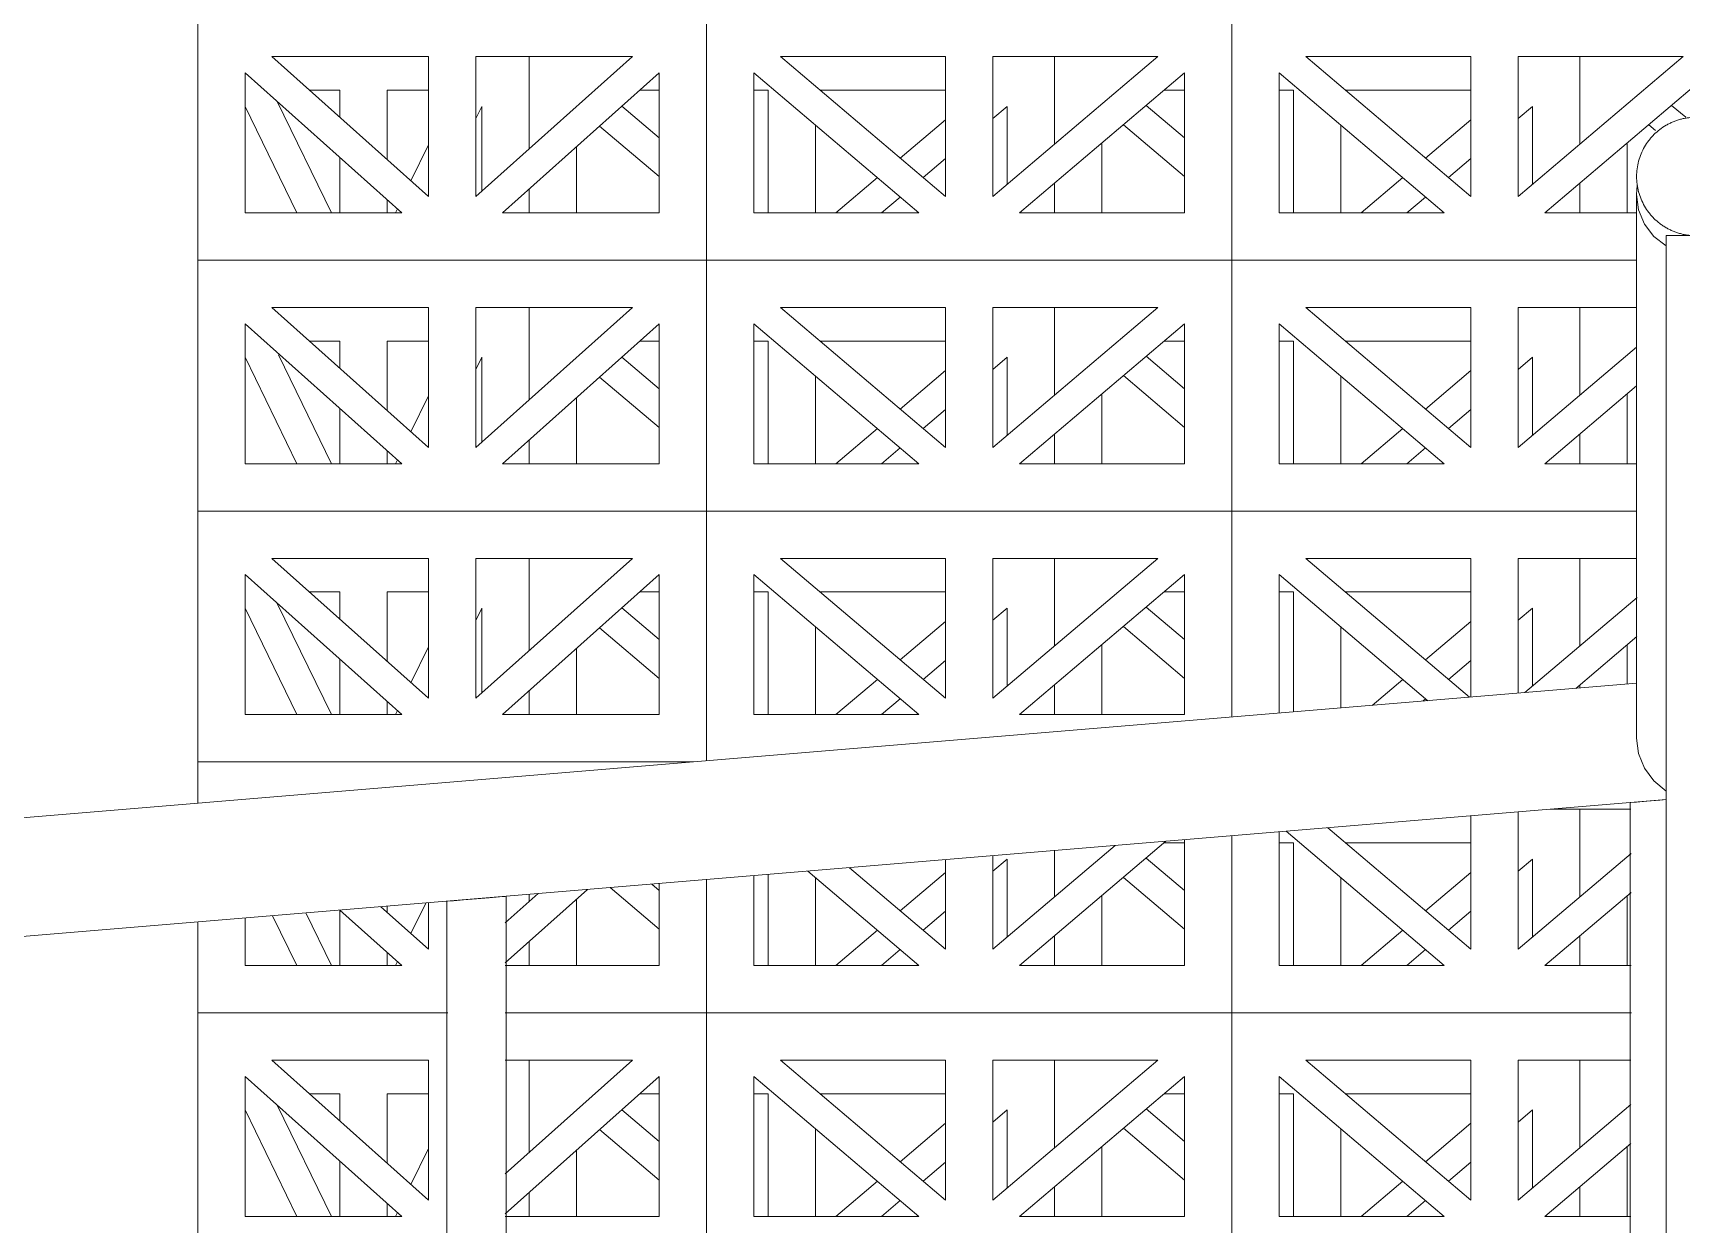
# Model space of a CAD drawing. Header units: millimetres. Extents: x -12186 to 152825, y -4386 to 9463.
# Drawn here: x 126877 to 127573, y 512 to 1016 of the extents above; entities that cross this region are included whole.
import ezdxf

# ---------------------------------------------------------------- set-up
doc = ezdxf.new("R2010")
doc.units = ezdxf.units.MM
doc.layers.add('A-FLOR-HRAL', color=11, linetype='Continuous', lineweight=5)
doc.layers.add('A-GLAZ-CURT', color=52, linetype='Continuous', lineweight=5)

# ---------------------------------------------------------------- blocks, each defined once
blk = doc.blocks.new('The BREEZEBLOCK Family1 - The BREEZEBLOCK Family1-V401-Section 4')
at = {"layer": 'A-GLAZ-CURT'}
for p, q in [((-31909.56, 581.64), (-31909.56, 544.56)), ((-31687.56, 544.56), (-31687.56, 581.64)), ((-31814.56, 567.47), (-31808.56, 567.47)), ((-31808.56, 567.47), (-31808.56, 527.49)), ((-31786.59, 567.47), (-31733.56, 567.47)), ((-31713.56, 555.51), (-31707.56, 560.6)), ((-31707.56, 560.6), (-31707.56, 527.6)), ((-31788.56, 527.49), (-31788.56, 552.73)), ((-31733.56, 554.97), (-31752.7, 538.74)), ((-31889.56, 515.64), (-31889.56, 545.1)), ((-31743.02, 530.54), (-31733.56, 538.56)), ((-31762.39, 530.54), (-31765.99, 527.48)), ((-31909.56, 528.14), (-31909.56, 515.64))]:
    blk.add_line(p, q, dxfattribs=at)
blk = doc.blocks.new('The BREEZEBLOCK Family1 - The BREEZEBLOCK Family1-V390-Section 4')
at = {"layer": 'A-GLAZ-CURT'}
for p, q in [((-32131.56, 369.64), (-32131.56, 332.56)), ((-31909.56, 332.56), (-31909.56, 369.64)), ((-32085.17, 355.47), (-32076.56, 355.47)), ((-32036.26, 355.47), (-32030.56, 355.47)), ((-32030.56, 355.47), (-32030.56, 303.64)), ((-32008.59, 355.47), (-31955.56, 355.47)), ((-32076.56, 335.34), (-32092.74, 349.05)), ((-31935.56, 343.51), (-31929.56, 348.6)), ((-31929.56, 348.6), (-31929.56, 315.6)), ((-31955.56, 342.97), (-31974.7, 326.74)), ((-32102.42, 340.85), (-32076.56, 318.93)), ((-32010.56, 303.64), (-32010.56, 340.73)), ((-32111.56, 303.64), (-32111.56, 333.1)), ((-31965.02, 318.54), (-31955.56, 326.56)), ((-32131.56, 316.14), (-32131.56, 303.64)), ((-31984.39, 318.54), (-32001.96, 303.64)), ((-31909.56, 303.64), (-31909.56, 316.14)), ((-31982.59, 303.64), (-31974.7, 310.33))]:
    blk.add_line(p, q, dxfattribs=at)
blk = doc.blocks.new('The BREEZEBLOCK Family1 - The BREEZEBLOCK Family1-V391-Section 4')
at = {"layer": 'A-GLAZ-CURT'}
for p, q in [((-32353.56, 369.64), (-32353.56, 330.6)), ((-32131.56, 332.56), (-32131.56, 369.64)), ((-32306.74, 355.47), (-32298.56, 355.47)), ((-32258.56, 355.47), (-32252.56, 355.47)), ((-32252.56, 355.47), (-32252.56, 303.64)), ((-32230.59, 355.47), (-32177.56, 355.47)), ((-32298.56, 335.34), (-32314.32, 348.7)), ((-32157.56, 343.51), (-32151.56, 348.6)), ((-32151.56, 348.6), (-32151.56, 315.6)), ((-32177.56, 342.97), (-32196.7, 326.74)), ((-32323.76, 340.28), (-32298.56, 318.93)), ((-32232.56, 303.64), (-32232.56, 340.73)), ((-32333.56, 303.64), (-32333.56, 331.53)), ((-32187.02, 318.54), (-32177.56, 326.56)), ((-32353.56, 313.68), (-32353.56, 303.64)), ((-32206.39, 318.54), (-32223.96, 303.64)), ((-32131.56, 303.64), (-32131.56, 316.14)), ((-32204.59, 303.64), (-32196.7, 310.33))]:
    blk.add_line(p, q, dxfattribs=at)
blk = doc.blocks.new('The BREEZEBLOCK Family1 - The BREEZEBLOCK Family1-V374-Section 4')
at = {"layer": 'A-GLAZ-CURT'}
for p, q in [((-32353.56, 118.6), (-32353.56, 157.64)), ((-32446.43, 143.47), (-32433.56, 143.47)), ((-32433.56, 143.47), (-32433.56, 131.98)), ((-32413.56, 114.14), (-32413.56, 143.47)), ((-32413.56, 143.47), (-32396.06, 143.47)), ((-32473.56, 136.6), (-32451.7, 91.64)), ((-32437.11, 91.64), (-32459.95, 138.62)), ((-32396.06, 120.34), (-32403.46, 105.12)), ((-32433.56, 115.07), (-32433.56, 91.64)), ((-32353.56, 91.64), (-32353.56, 101.68)), ((-32413.56, 91.64), (-32413.56, 97.22)), ((-32409.2, 93.32), (-32410.02, 91.64))]:
    blk.add_line(p, q, dxfattribs=at)
blk = doc.blocks.new('The BREEZEBLOCK Family1 - The BREEZEBLOCK Family1-V379-Section 4')
at = {"layer": 'A-GLAZ-CURT'}
for p, q in [((-31909.56, 263.64), (-31909.56, 226.56)), ((-31687.56, 226.56), (-31687.56, 263.64)), ((-31814.56, 249.47), (-31808.56, 249.47)), ((-31808.56, 249.47), (-31808.56, 197.64)), ((-31786.59, 249.47), (-31733.56, 249.47)), ((-31733.56, 236.97), (-31752.7, 220.74)), ((-31713.56, 237.51), (-31707.56, 242.6)), ((-31707.56, 242.6), (-31707.56, 209.6)), ((-31788.56, 197.64), (-31788.56, 234.73)), ((-31889.56, 197.64), (-31889.56, 227.1)), ((-31743.02, 212.54), (-31733.56, 220.56)), ((-31909.56, 210.14), (-31909.56, 197.64)), ((-31762.39, 212.54), (-31779.96, 197.64)), ((-31687.56, 197.64), (-31687.56, 210.14)), ((-31760.59, 197.64), (-31752.7, 204.33))]:
    blk.add_line(p, q, dxfattribs=at)
blk = doc.blocks.new('The BREEZEBLOCK Family1 - The BREEZEBLOCK Family1-V402-Section 4')
at = {"layer": 'A-GLAZ-CURT'}
for p, q in [((-31909.56, 650.56), (-31909.56, 687.64)), ((-32131.56, 670.18), (-32131.56, 650.56)), ((-32085.17, 673.47), (-32076.56, 673.47)), ((-32036.26, 673.47), (-32030.56, 673.47)), ((-32030.56, 673.47), (-32030.56, 621.64)), ((-32008.59, 673.47), (-31955.56, 673.47)), ((-32076.56, 653.34), (-32092.74, 667.05)), ((-31935.56, 661.51), (-31929.56, 666.6)), ((-31929.56, 666.6), (-31929.56, 633.6)), ((-32102.42, 658.85), (-32076.56, 636.93)), ((-32010.56, 621.64), (-32010.56, 658.73)), ((-31955.56, 660.97), (-31974.7, 644.74)), ((-32111.56, 621.64), (-32111.56, 651.1)), ((-31965.02, 636.54), (-31955.56, 644.56)), ((-32131.56, 634.14), (-32131.56, 621.64)), ((-31984.39, 636.54), (-32001.96, 621.64)), ((-31909.56, 621.64), (-31909.56, 634.14)), ((-31982.59, 621.64), (-31974.7, 628.33))]:
    blk.add_line(p, q, dxfattribs=at)
blk = doc.blocks.new('The BREEZEBLOCK Family1 - The BREEZEBLOCK Family1-V403-Section 4')
at = {"layer": 'A-GLAZ-CURT'}
for p, q in [((-32131.56, 650.56), (-32131.56, 670.18)), ((-32157.56, 661.51), (-32151.56, 666.6)), ((-32151.56, 666.6), (-32151.56, 633.6)), ((-32298.56, 653.34), (-32301.7, 656)), ((-32252.56, 660.1), (-32252.56, 621.64)), ((-32232.56, 621.64), (-32232.56, 658.73)), ((-32177.56, 660.97), (-32196.7, 644.74)), ((-32353.56, 651.68), (-32353.56, 648.6)), ((-32333.56, 621.64), (-32333.56, 649.53)), ((-32319.33, 654.53), (-32298.56, 636.93)), ((-32187.02, 636.54), (-32177.56, 644.56)), ((-32206.39, 636.54), (-32223.96, 621.64)), ((-32131.56, 621.64), (-32131.56, 634.14)), ((-32353.56, 631.68), (-32353.56, 621.64)), ((-32204.59, 621.64), (-32196.7, 628.33))]:
    blk.add_line(p, q, dxfattribs=at)
blk = doc.blocks.new('The BREEZEBLOCK Family1 - The BREEZEBLOCK Family1-V404-Section 4')
at = {"layer": 'A-GLAZ-CURT'}
for p, q in [((-32397.18, 648.04), (-32403.46, 635.12)), ((-32353.56, 648.6), (-32353.56, 651.68)), ((-32461.92, 642.65), (-32451.7, 621.64)), ((-32437.11, 621.64), (-32447.89, 643.82)), ((-32433.56, 645.01), (-32433.56, 621.64)), ((-32413.56, 644.14), (-32413.56, 646.68)), ((-32413.56, 621.64), (-32413.56, 627.22)), ((-32353.56, 621.64), (-32353.56, 631.68)), ((-32409.2, 623.32), (-32410.02, 621.64))]:
    blk.add_line(p, q, dxfattribs=at)
blk = doc.blocks.new('The BREEZEBLOCK Family1 - The BREEZEBLOCK Family1-V412-Section 4')
at = {"layer": 'A-GLAZ-CURT'}
for p, q in [((-31909.56, 793.64), (-31909.56, 756.56)), ((-31687.56, 756.56), (-31687.56, 793.64)), ((-31814.56, 779.47), (-31808.56, 779.47)), ((-31808.56, 779.47), (-31808.56, 747.49)), ((-31786.59, 779.47), (-31733.56, 779.47)), ((-31733.56, 766.97), (-31752.7, 750.74)), ((-31713.56, 767.51), (-31707.56, 772.6)), ((-31707.56, 772.6), (-31707.56, 747.17)), ((-31788.56, 747.49), (-31788.56, 764.73)), ((-31889.56, 740.52), (-31889.56, 757.1)), ((-31737.19, 747.48), (-31733.56, 750.56)), ((-31909.56, 740.14), (-31909.56, 738.85)), ((-31808.56, 732.51), (-31808.56, 727.64)), ((-31788.56, 727.64), (-31788.56, 732.51)), ((-31774.21, 732.51), (-31779.96, 727.64)), ((-31760.59, 727.64), (-31754.84, 732.52)), ((-31687.56, 727.64), (-31687.56, 732.84))]:
    blk.add_line(p, q, dxfattribs=at)
blk = doc.blocks.new('The BREEZEBLOCK Family1 - The BREEZEBLOCK Family1-V413-Section 4')
at = {"layer": 'A-GLAZ-CURT'}
for p, q in [((-32131.56, 793.64), (-32131.56, 756.56)), ((-31909.56, 756.56), (-31909.56, 793.64)), ((-32076.56, 759.34), (-32092.74, 773.05)), ((-32085.17, 779.47), (-32076.56, 779.47)), ((-32036.26, 779.47), (-32030.56, 779.47)), ((-32030.56, 779.47), (-32030.56, 728.77)), ((-32008.59, 779.47), (-31955.56, 779.47)), ((-31955.56, 766.97), (-31974.7, 750.74)), ((-31935.56, 767.51), (-31929.56, 772.6)), ((-31929.56, 772.6), (-31929.56, 739.6)), ((-32102.42, 764.85), (-32076.56, 742.93)), ((-32010.56, 730.44), (-32010.56, 764.73)), ((-32111.56, 727.64), (-32111.56, 757.1)), ((-31965.02, 742.54), (-31955.56, 750.56)), ((-32131.56, 740.14), (-32131.56, 727.64)), ((-31984.39, 742.54), (-31997.36, 731.54)), ((-31909.56, 738.85), (-31909.56, 740.14)), ((-31975.89, 733.32), (-31974.7, 734.33))]:
    blk.add_line(p, q, dxfattribs=at)
blk = doc.blocks.new('The BREEZEBLOCK Family1 - The BREEZEBLOCK Family1-V414-Section 4')
at = {"layer": 'A-GLAZ-CURT'}
for p, q in [((-32353.56, 754.6), (-32353.56, 793.64)), ((-32437.11, 727.64), (-32459.95, 774.62)), ((-32446.43, 779.47), (-32433.56, 779.47)), ((-32433.56, 779.47), (-32433.56, 767.98)), ((-32413.56, 750.14), (-32413.56, 779.47)), ((-32413.56, 779.47), (-32396.06, 779.47)), ((-32473.56, 772.6), (-32451.7, 727.64)), ((-32376.06, 767.45), (-32373.56, 772.6)), ((-32373.56, 772.6), (-32373.56, 736.75)), ((-32396.06, 756.34), (-32403.46, 741.12)), ((-32433.56, 751.07), (-32433.56, 727.64)), ((-32413.56, 727.64), (-32413.56, 733.22)), ((-32353.56, 727.64), (-32353.56, 737.68)), ((-32409.2, 729.32), (-32410.02, 727.64))]:
    blk.add_line(p, q, dxfattribs=at)
blk = doc.blocks.new('The BREEZEBLOCK Family1 - The BREEZEBLOCK Family1-V416-Section 4')
at = {"layer": 'A-GLAZ-CURT'}
for p, q in [((-32353.56, 860.6), (-32353.56, 899.64)), ((-32446.43, 885.47), (-32433.56, 885.47)), ((-32433.56, 885.47), (-32433.56, 873.98)), ((-32413.56, 856.14), (-32413.56, 885.47)), ((-32413.56, 885.47), (-32396.06, 885.47)), ((-32473.56, 878.6), (-32451.7, 833.64)), ((-32437.11, 833.64), (-32459.46, 879.6)), ((-32376.06, 873.45), (-32373.56, 878.6)), ((-32373.56, 878.6), (-32373.56, 842.75)), ((-32433.56, 857.07), (-32433.56, 833.64)), ((-32396.06, 862.34), (-32403.46, 847.12)), ((-32353.56, 833.64), (-32353.56, 843.68)), ((-32413.56, 833.64), (-32413.56, 839.22)), ((-32409.2, 835.32), (-32410.02, 833.64))]:
    blk.add_line(p, q, dxfattribs=at)
blk = doc.blocks.new('The BREEZEBLOCK Family1 - The BREEZEBLOCK Family1-V422-Section 4')
at = {"layer": 'A-GLAZ-CURT'}
for p, q in [((-31909.56, 1005.64), (-31909.56, 968.56)), ((-31687.56, 979.91), (-31687.56, 1005.64)), ((-31863.17, 991.47), (-31854.56, 991.47)), ((-31814.56, 991.47), (-31808.56, 991.47)), ((-31808.56, 991.47), (-31808.56, 979.97)), ((-31786.59, 991.47), (-31733.56, 991.47)), ((-31864.79, 980.01), (-31870.74, 985.05)), ((-31713.08, 979.92), (-31707.56, 984.6)), ((-31707.56, 984.6), (-31707.56, 979.92)), ((-31880.42, 976.85), (-31877.58, 974.44)), ((-31889.56, 939.64), (-31889.56, 969.1)), ((-31909.56, 952.14), (-31909.56, 939.64))]:
    blk.add_line(p, q, dxfattribs=at)
blk = doc.blocks.new('The BREEZEBLOCK Family1 - The BREEZEBLOCK Family1-V473-Section 4')
at = {"layer": 'A-GLAZ-CURT'}
for p, q in [((-31887.75, 601.64), (-32056.56, 601.64)), ((-32056.56, 601.64), (-32056.56, 495.64)), ((-31834.56, 601.64), (-31848.06, 601.64)), ((-31834.56, 527.5), (-31834.56, 601.64)), ((-31955.56, 522.52), (-32025.31, 581.64)), ((-32025.31, 581.64), (-31955.56, 581.64)), ((-31955.56, 581.64), (-31955.56, 522.52)), ((-31935.56, 522.52), (-31935.56, 581.64)), ((-31935.56, 581.64), (-31887.97, 581.64)), ((-32036.56, 515.64), (-32036.56, 574.77)), ((-32036.56, 574.77), (-31966.81, 515.64)), ((-31887.97, 562.86), (-31935.56, 522.52)), ((-31924.31, 515.64), (-31887.97, 546.45)), ((-31966.81, 515.64), (-32036.56, 515.64)), ((-31887.97, 515.64), (-31924.31, 515.64)), ((-31834.56, 495.64), (-31834.56, 512.5)), ((-32056.56, 495.64), (-32038.09, 495.64)), ((-31848.06, 495.64), (-31834.56, 495.64))]:
    blk.add_line(p, q, dxfattribs=at)
blk = doc.blocks.new('The BREEZEBLOCK Family1 - The BREEZEBLOCK Family1-V448-Section 4')
at = {"layer": 'A-GLAZ-CURT'}
for p, q in [((-32056.56, 177.64), (-32278.56, 177.64)), ((-32278.56, 177.64), (-32278.56, 71.64)), ((-32056.56, 71.64), (-32056.56, 177.64)), ((-32177.56, 98.52), (-32247.31, 157.64)), ((-32247.31, 157.64), (-32177.56, 157.64)), ((-32177.56, 157.64), (-32177.56, 98.52)), ((-32087.81, 157.64), (-32157.56, 98.52)), ((-32157.56, 98.52), (-32157.56, 157.64)), ((-32157.56, 157.64), (-32087.81, 157.64)), ((-32258.56, 91.64), (-32258.56, 150.77)), ((-32258.56, 150.77), (-32188.81, 91.64)), ((-32146.31, 91.64), (-32076.56, 150.77)), ((-32076.56, 150.77), (-32076.56, 91.64)), ((-32188.81, 91.64), (-32258.56, 91.64)), ((-32076.56, 91.64), (-32146.31, 91.64)), ((-32278.56, 71.64), (-32056.56, 71.64))]:
    blk.add_line(p, q, dxfattribs=at)
blk = doc.blocks.new('The BREEZEBLOCK Family1 - The BREEZEBLOCK Family1-V474-Section 4')
at = {"layer": 'A-GLAZ-CURT'}
for p, q in [((-32387.85, 601.64), (-32493.56, 601.64)), ((-32493.56, 601.64), (-32493.56, 495.64)), ((-32278.56, 601.64), (-32363.6, 601.64)), ((-32278.56, 495.64), (-32278.56, 601.64)), ((-32396.06, 522.52), (-32462.31, 581.64)), ((-32462.31, 581.64), (-32396.06, 581.64)), ((-32396.06, 581.64), (-32396.06, 522.52)), ((-32309.81, 581.64), (-32363.6, 533.64)), ((-32363.6, 581.64), (-32309.81, 581.64)), ((-32473.56, 515.64), (-32473.56, 574.77)), ((-32473.56, 574.77), (-32407.31, 515.64)), ((-32363.6, 516.72), (-32298.56, 574.77)), ((-32298.56, 574.77), (-32298.56, 515.64)), ((-32407.31, 515.64), (-32473.56, 515.64)), ((-32298.56, 515.64), (-32363.6, 515.64)), ((-32493.56, 495.64), (-32387.97, 495.64)), ((-32363.6, 495.64), (-32278.56, 495.64))]:
    blk.add_line(p, q, dxfattribs=at)
blk = doc.blocks.new('The BREEZEBLOCK Family1 - The BREEZEBLOCK Family1-V476-Section 4')
at = {"layer": 'A-GLAZ-CURT'}
for p, q in [((-31834.56, 601.64), (-31834.56, 704.86)), ((-31955.56, 684.85), (-31955.56, 628.52)), ((-31935.56, 628.52), (-31935.56, 686.51)), ((-31921.95, 687.64), (-31887.96, 687.64)), ((-32056.56, 676.43), (-32056.56, 601.64)), ((-32036.56, 621.64), (-32036.56, 678.1)), ((-32033.69, 678.33), (-31966.81, 621.64)), ((-31955.56, 628.52), (-32016.06, 679.8)), ((-31887.92, 668.9), (-31935.56, 628.52)), ((-31924.31, 621.64), (-31887.88, 652.53)), ((-31966.81, 621.64), (-32036.56, 621.64)), ((-31887.8, 621.64), (-31924.31, 621.64)), ((-32056.56, 601.64), (-31887.75, 601.64)), ((-31848.06, 601.64), (-31834.56, 601.64))]:
    blk.add_line(p, q, dxfattribs=at)
blk = doc.blocks.new('The BREEZEBLOCK Family1 - The BREEZEBLOCK Family1-V477-Section 4')
at = {"layer": 'A-GLAZ-CURT'}
for p, q in [((-32056.56, 601.64), (-32056.56, 676.43)), ((-32105.89, 672.32), (-32157.56, 628.52)), ((-32146.31, 621.64), (-32084.42, 674.11)), ((-32076.56, 674.76), (-32076.56, 621.64)), ((-32177.56, 628.52), (-32218.19, 662.96)), ((-32177.56, 666.35), (-32177.56, 628.52)), ((-32157.56, 628.52), (-32157.56, 668.01)), ((-32278.56, 657.93), (-32278.56, 601.64)), ((-32258.56, 621.64), (-32258.56, 659.6)), ((-32235.82, 661.49), (-32188.81, 621.64)), ((-32188.81, 621.64), (-32258.56, 621.64)), ((-32076.56, 621.64), (-32146.31, 621.64)), ((-32278.56, 601.64), (-32056.56, 601.64))]:
    blk.add_line(p, q, dxfattribs=at)
blk = doc.blocks.new('The BREEZEBLOCK Family1 - The BREEZEBLOCK Family1-V478-Section 4')
at = {"layer": 'A-GLAZ-CURT'}
for p, q in [((-32284.09, 707.64), (-32493.56, 707.64)), ((-32493.56, 707.64), (-32493.56, 690.19)), ((-32298.56, 656.26), (-32298.56, 621.64)), ((-32278.56, 601.64), (-32278.56, 657.93)), ((-32396.06, 648.14), (-32396.06, 628.52)), ((-32363.6, 622.72), (-32328.85, 653.74)), ((-32349.75, 652), (-32363.6, 639.64)), ((-32473.56, 621.64), (-32473.56, 641.68)), ((-32433.51, 645.02), (-32407.31, 621.64)), ((-32396.06, 628.52), (-32416.17, 646.46)), ((-32493.56, 640.01), (-32493.56, 601.64)), ((-32407.31, 621.64), (-32473.56, 621.64)), ((-32298.56, 621.64), (-32363.6, 621.64)), ((-32493.56, 601.64), (-32387.85, 601.64)), ((-32363.6, 601.64), (-32278.56, 601.64))]:
    blk.add_line(p, q, dxfattribs=at)
blk = doc.blocks.new('The BREEZEBLOCK Family1 - The BREEZEBLOCK Family1-V486-Section 4')
at = {"layer": 'A-GLAZ-CURT'}
for p, q in [((-31885.56, 813.64), (-32056.56, 813.64)), ((-32056.56, 813.64), (-32056.56, 726.6)), ((-31834.56, 747.5), (-31834.56, 813.64)), ((-31956.1, 734.97), (-32025.31, 793.64)), ((-32025.31, 793.64), (-31955.56, 793.64)), ((-31955.56, 793.64), (-31955.56, 735.02)), ((-31935.56, 736.69), (-31935.56, 793.64)), ((-31935.56, 793.64), (-31885.56, 793.64)), ((-32036.56, 728.27), (-32036.56, 786.77)), ((-32036.56, 786.77), (-31973.73, 733.5)), ((-31885.34, 777.09), (-31932.73, 736.92)), ((-31911.25, 738.71), (-31885.4, 760.63)), ((-31834.56, 728.04), (-31834.56, 732.5))]:
    blk.add_line(p, q, dxfattribs=at)
blk = doc.blocks.new('The BREEZEBLOCK Family1 - The BREEZEBLOCK Family1-V487-Section 4')
at = {"layer": 'A-GLAZ-CURT'}
for p, q in [((-32056.56, 813.64), (-32278.56, 813.64)), ((-32278.56, 813.64), (-32278.56, 708.1)), ((-32056.56, 726.6), (-32056.56, 813.64)), ((-32177.56, 734.52), (-32247.31, 793.64)), ((-32247.31, 793.64), (-32177.56, 793.64)), ((-32177.56, 793.64), (-32177.56, 734.52)), ((-32087.81, 793.64), (-32157.56, 734.52)), ((-32157.56, 734.52), (-32157.56, 793.64)), ((-32157.56, 793.64), (-32087.81, 793.64)), ((-32258.56, 727.64), (-32258.56, 786.77)), ((-32258.56, 786.77), (-32188.81, 727.64)), ((-32146.31, 727.64), (-32076.56, 786.77)), ((-32076.56, 786.77), (-32076.56, 727.64)), ((-32188.81, 727.64), (-32258.56, 727.64)), ((-32076.56, 727.64), (-32146.31, 727.64))]:
    blk.add_line(p, q, dxfattribs=at)
blk = doc.blocks.new('The BREEZEBLOCK Family1 - The BREEZEBLOCK Family1-V488-Section 4')
at = {"layer": 'A-GLAZ-CURT'}
for p, q in [((-32278.56, 813.64), (-32493.56, 813.64)), ((-32493.56, 813.64), (-32493.56, 707.64)), ((-32278.56, 708.1), (-32278.56, 813.64)), ((-32396.06, 734.52), (-32462.31, 793.64)), ((-32462.31, 793.64), (-32396.06, 793.64)), ((-32396.06, 793.64), (-32396.06, 734.52)), ((-32309.81, 793.64), (-32376.06, 734.52)), ((-32376.06, 734.52), (-32376.06, 793.64)), ((-32376.06, 793.64), (-32309.81, 793.64)), ((-32473.56, 727.64), (-32473.56, 786.77)), ((-32473.56, 786.77), (-32407.31, 727.64)), ((-32364.81, 727.64), (-32298.56, 786.77)), ((-32298.56, 786.77), (-32298.56, 727.64)), ((-32407.31, 727.64), (-32473.56, 727.64)), ((-32298.56, 727.64), (-32364.81, 727.64)), ((-32493.56, 707.64), (-32284.09, 707.64))]:
    blk.add_line(p, q, dxfattribs=at)
blk = doc.blocks.new('The BREEZEBLOCK Family1 - The BREEZEBLOCK Family1-V491-Section 4')
at = {"layer": 'A-GLAZ-CURT'}
for p, q in [((-31885.56, 919.64), (-32056.56, 919.64)), ((-32056.56, 919.64), (-32056.56, 813.64)), ((-31834.56, 813.64), (-31834.56, 919.64)), ((-31955.56, 840.52), (-32025.31, 899.64)), ((-32025.31, 899.64), (-31955.56, 899.64)), ((-31955.56, 899.64), (-31955.56, 840.52)), ((-31935.56, 840.52), (-31935.56, 899.64)), ((-31935.56, 899.64), (-31885.56, 899.64)), ((-32036.56, 833.64), (-32036.56, 892.77)), ((-32036.56, 892.77), (-31966.81, 833.64)), ((-31885.56, 882.9), (-31935.56, 840.52)), ((-31924.31, 833.64), (-31885.56, 866.49)), ((-31966.81, 833.64), (-32036.56, 833.64)), ((-31885.56, 833.64), (-31924.31, 833.64)), ((-32056.56, 813.64), (-31885.56, 813.64))]:
    blk.add_line(p, q, dxfattribs=at)
blk = doc.blocks.new('The BREEZEBLOCK Family1 - The BREEZEBLOCK Family1-V492-Section 4')
at = {"layer": 'A-GLAZ-CURT'}
for p, q in [((-32278.56, 919.64), (-32493.56, 919.64)), ((-32493.56, 919.64), (-32493.56, 813.64)), ((-32278.56, 813.64), (-32278.56, 919.64)), ((-32396.06, 840.52), (-32462.31, 899.64)), ((-32462.31, 899.64), (-32396.06, 899.64)), ((-32396.06, 899.64), (-32396.06, 840.52)), ((-32309.81, 899.64), (-32376.06, 840.52)), ((-32376.06, 840.52), (-32376.06, 899.64)), ((-32376.06, 899.64), (-32309.81, 899.64)), ((-32473.56, 833.64), (-32473.56, 892.77)), ((-32473.56, 892.77), (-32407.31, 833.64)), ((-32364.81, 833.64), (-32298.56, 892.77)), ((-32298.56, 892.77), (-32298.56, 833.64)), ((-32407.31, 833.64), (-32473.56, 833.64)), ((-32298.56, 833.64), (-32364.81, 833.64)), ((-32493.56, 813.64), (-32278.56, 813.64))]:
    blk.add_line(p, q, dxfattribs=at)
blk = doc.blocks.new('The BREEZEBLOCK Family1 - The BREEZEBLOCK Family1-V499-Section 4')
at = {"layer": 'A-GLAZ-CURT'}
for p, q in [((-31834.56, 1025.64), (-32056.56, 1025.64)), ((-32056.56, 1025.64), (-32056.56, 919.64)), ((-31834.56, 979.99), (-31834.56, 1025.64)), ((-31955.56, 946.52), (-32025.31, 1005.64)), ((-32025.31, 1005.64), (-31955.56, 1005.64)), ((-31955.56, 1005.64), (-31955.56, 946.52)), ((-31865.81, 1005.64), (-31935.56, 946.52)), ((-31935.56, 946.52), (-31935.56, 1005.64)), ((-31935.56, 1005.64), (-31865.81, 1005.64)), ((-32036.56, 939.64), (-32036.56, 998.77)), ((-32036.56, 998.77), (-31966.81, 939.64)), ((-31924.31, 939.64), (-31854.56, 998.77)), ((-31854.56, 998.77), (-31854.56, 980)), ((-31966.81, 939.64), (-32036.56, 939.64)), ((-31885.56, 939.64), (-31924.31, 939.64)), ((-31834.56, 919.64), (-31834.56, 930.01)), ((-32056.56, 919.64), (-31885.56, 919.64))]:
    blk.add_line(p, q, dxfattribs=at)
blk = doc.blocks.new('Railing - 25mm-V532-Section 4')
at = {"layer": 'A-FLOR-HRAL'}
for p, q in [((-31873.06, 930), (-31873.06, 0)), ((-31873.06, 930), (-31848.06, 930)), ((-31848.06, 0), (-31848.06, 930))]:
    blk.add_line(p, q, dxfattribs=at)
blk = doc.blocks.new('Railing - Railing-1356895-Section 4')
blk.add_blockref('Railing - 25mm-V532-Section 4', (0, 0))
blk = doc.blocks.new('Top Rail Type - Top Rail_Internal_-1357121-Section 4')
at = {"layer": 'A-FLOR-HRAL'}
for points, knots in [([(-31885.56, 955), (-31885.56, 957.18), (-31885.13, 960.45), (-31883.73, 964.59), (-31882.27, 967.54), (-31880.76, 969.81), (-31879.37, 971.5), (-31877.88, 973.09), (-31875.82, 974.89), (-31873.55, 976.41), (-31871.63, 977.44), (-31870.14, 978.11), (-31868.6, 978.69), (-31867.04, 979.17), (-31865.44, 979.54), (-31863.83, 979.8), (-31862.2, 979.96), (-31861.11, 980), (-31860.56, 980)], [0, 0, 0, 0, 0.0833333, 0.125, 0.1666667, 0.2083333, 0.2291667, 0.25, 0.2916667, 0.3333333, 0.3541667, 0.375, 0.3958333, 0.4166667, 0.4375, 0.4583333, 0.4791667, 0.5, 0.5, 0.5, 0.5]), ([(-31860.56, 930), (-31861.11, 930), (-31862.2, 930.04), (-31863.83, 930.2), (-31865.44, 930.46), (-31867.04, 930.83), (-31868.6, 931.31), (-31870.14, 931.89), (-31871.63, 932.56), (-31873.07, 933.33), (-31874.46, 934.2), (-31876.24, 935.47), (-31877.88, 936.91), (-31879.37, 938.5), (-31880.76, 940.19), (-31882.27, 942.46), (-31883.73, 945.41), (-31885.13, 949.55), (-31885.56, 952.82), (-31885.56, 955)], [0.5, 0.5, 0.5, 0.5, 0.5208333, 0.5416667, 0.5625, 0.5833333, 0.6041667, 0.625, 0.6458333, 0.6666667, 0.6875, 0.7083333, 0.75, 0.7708333, 0.7916667, 0.8333333, 0.875, 0.9166667, 1, 1, 1, 1])]:
    blk.add_open_spline(points, degree=3, knots=knots, dxfattribs=at)
blk = doc.blocks.new('Railing - 25mm-1357133-Section 4')
at = {"layer": 'A-FLOR-HRAL'}
for p, q in [((-32388.29, 0), (-32388.29, 648.79)), ((-32363.29, 650.87), (-32363.29, 0))]:
    blk.add_line(p, q, dxfattribs=at)
at = {"layer": 'A-FLOR-HRAL', "flags": 128}
for points in [[(-32388.29, 648.79), (-32387.97, 648.81), (-32385.56, 649.01), (-32381.21, 649.37), (-32375.79, 649.83)], [(-32375.79, 649.83), (-32370.36, 650.28), (-32366.01, 650.64), (-32363.6, 650.84)]]:
    blk.add_lwpolyline(points, dxfattribs=at)
blk = doc.blocks.new('Railing - 25mm-V539-Section 4')
at = {"layer": 'A-FLOR-HRAL'}
for p, q in [((-31888.29, 0), (-31888.29, 690.45)), ((-31875.79, 691.49), (-31872.99, 691.73))]:
    blk.add_line(p, q, dxfattribs=at)
at = {"layer": 'A-FLOR-HRAL', "flags": 128}
blk.add_lwpolyline([(-31888.29, 690.45), (-31887.97, 690.48), (-31885.56, 690.68), (-31881.21, 691.04), (-31875.79, 691.49)], dxfattribs=at)
blk = doc.blocks.new('Railing - Railing-1357482-Section 4')
for name in ['Railing - 25mm-V539-Section 4', 'Railing - 25mm-1357133-Section 4']:
    blk.add_blockref(name, (0, 0))
blk = doc.blocks.new('Top Rail Type - Top Rail_Internal_-1357512-Section 4')
at = {"layer": 'A-FLOR-HRAL'}
for p, q in [((-31885.26, 951.27), (-31885.56, 947.41)), ((-31885.56, 947.41), (-31885.56, 717.73)), ((-31885.47, 740.86), (-38375.79, 200)), ((-38375.79, 149.83), (-31873.06, 691.72))]:
    blk.add_line(p, q, dxfattribs=at)
at = {"layer": 'A-FLOR-HRAL', "flags": 128}
for points in [[(-31885.56, 947.41), (-31884.71, 940.92), (-31882.21, 934.87), (-31878.24, 929.67), (-31873.06, 925.69)], [(-31873.06, 695.27), (-31878.24, 699.63), (-31882.21, 705.08), (-31884.71, 711.25), (-31885.56, 717.73)]]:
    blk.add_lwpolyline(points, dxfattribs=at)

msp = doc.modelspace()

# ---------------------------------------------------------------- block references
at = {"layer": 'A-FLOR-HRAL'}
for name in ['Top Rail Type - Top Rail_Internal_-1357121-Section 4', 'Top Rail Type - Top Rail_Internal_-1357512-Section 4', 'Railing - Railing-1356895-Section 4', 'Railing - Railing-1357482-Section 4']:
    msp.add_blockref(name, (159440.27, 0), dxfattribs=at)
at = {"layer": 'A-GLAZ-CURT'}
for name, p in [('The BREEZEBLOCK Family1 - The BREEZEBLOCK Family1-V492-Section 4', (159440.27, 106)), ('The BREEZEBLOCK Family1 - The BREEZEBLOCK Family1-V448-Section 4', (159440.27, 848)), ('The BREEZEBLOCK Family1 - The BREEZEBLOCK Family1-V499-Section 4', (159440.27, 0)), ('The BREEZEBLOCK Family1 - The BREEZEBLOCK Family1-V414-Section 4', (159440.27, 212)), ('The BREEZEBLOCK Family1 - The BREEZEBLOCK Family1-V391-Section 4', (159440.27, 636)), ('The BREEZEBLOCK Family1 - The BREEZEBLOCK Family1-V390-Section 4', (159440.27, 636)), ('The BREEZEBLOCK Family1 - The BREEZEBLOCK Family1-V422-Section 4', (159440.27, 0)), ('The BREEZEBLOCK Family1 - The BREEZEBLOCK Family1-V492-Section 4', (159440.27, 0)), ('The BREEZEBLOCK Family1 - The BREEZEBLOCK Family1-V448-Section 4', (159440.27, 742)), ('The BREEZEBLOCK Family1 - The BREEZEBLOCK Family1-V491-Section 4', (159440.27, 0)), ('The BREEZEBLOCK Family1 - The BREEZEBLOCK Family1-V416-Section 4', (159440.27, 0)), ('The BREEZEBLOCK Family1 - The BREEZEBLOCK Family1-V391-Section 4', (159440.27, 530)), ('The BREEZEBLOCK Family1 - The BREEZEBLOCK Family1-V390-Section 4', (159440.27, 530)), ('The BREEZEBLOCK Family1 - The BREEZEBLOCK Family1-V379-Section 4', (159440.27, 636)), ('The BREEZEBLOCK Family1 - The BREEZEBLOCK Family1-V488-Section 4', (159440.27, 0)), ('The BREEZEBLOCK Family1 - The BREEZEBLOCK Family1-V487-Section 4', (159440.27, 0)), ('The BREEZEBLOCK Family1 - The BREEZEBLOCK Family1-V486-Section 4', (159440.27, 0)), ('The BREEZEBLOCK Family1 - The BREEZEBLOCK Family1-V414-Section 4', (159440.27, 0)), ('The BREEZEBLOCK Family1 - The BREEZEBLOCK Family1-V391-Section 4', (159440.27, 424)), ('The BREEZEBLOCK Family1 - The BREEZEBLOCK Family1-V413-Section 4', (159440.27, 0)), ('The BREEZEBLOCK Family1 - The BREEZEBLOCK Family1-V412-Section 4', (159440.27, 0)), ('The BREEZEBLOCK Family1 - The BREEZEBLOCK Family1-V478-Section 4', (159440.27, 0)), ('The BREEZEBLOCK Family1 - The BREEZEBLOCK Family1-V476-Section 4', (159440.27, 0)), ('The BREEZEBLOCK Family1 - The BREEZEBLOCK Family1-V402-Section 4', (159440.27, 0)), ('The BREEZEBLOCK Family1 - The BREEZEBLOCK Family1-V379-Section 4', (159440.27, 424)), ('The BREEZEBLOCK Family1 - The BREEZEBLOCK Family1-V477-Section 4', (159440.27, 0)), ('The BREEZEBLOCK Family1 - The BREEZEBLOCK Family1-V403-Section 4', (159440.27, 0)), ('The BREEZEBLOCK Family1 - The BREEZEBLOCK Family1-V404-Section 4', (159440.27, 0)), ('The BREEZEBLOCK Family1 - The BREEZEBLOCK Family1-V474-Section 4', (159440.27, 0)), ('The BREEZEBLOCK Family1 - The BREEZEBLOCK Family1-V448-Section 4', (159440.27, 424)), ('The BREEZEBLOCK Family1 - The BREEZEBLOCK Family1-V473-Section 4', (159440.27, 0)), ('The BREEZEBLOCK Family1 - The BREEZEBLOCK Family1-V374-Section 4', (159440.27, 424)), ('The BREEZEBLOCK Family1 - The BREEZEBLOCK Family1-V391-Section 4', (159440.27, 212)), ('The BREEZEBLOCK Family1 - The BREEZEBLOCK Family1-V390-Section 4', (159440.27, 212)), ('The BREEZEBLOCK Family1 - The BREEZEBLOCK Family1-V401-Section 4', (159440.27, 0))]:
    msp.add_blockref(name, p, dxfattribs=at)

doc.saveas('drawing.dxf')
